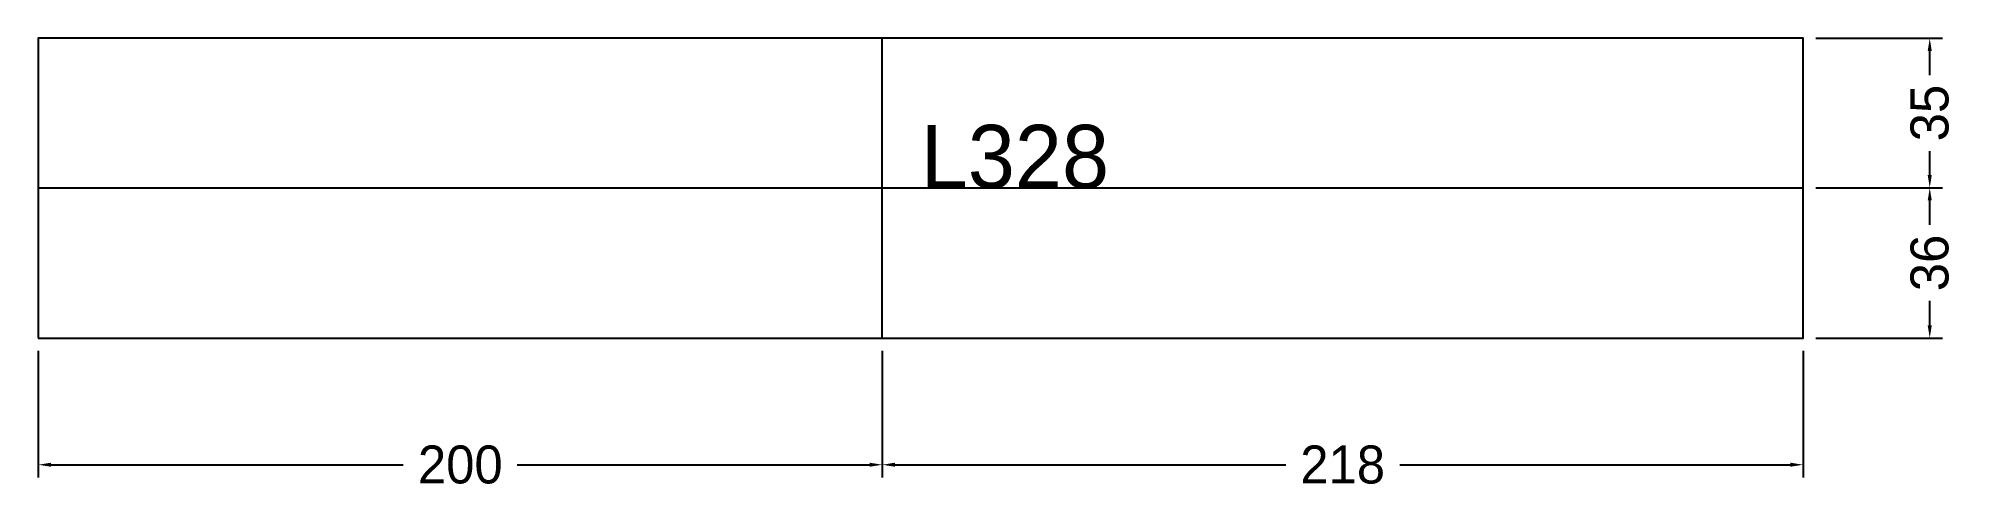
# Model space of a CAD drawing. Extents: x 3604 to 4058, y 1542 to 1649.
import ezdxf

# ---------------------------------------------------------------- set-up
doc = ezdxf.new("R2010")
doc.units = 0
for name, color, linetype in [('3', 3, 'Continuous'), ('4', 4, 'Continuous'), ('Painéis', 200, 'Continuous')]:
    doc.layers.add(name, color=color, linetype=linetype)
doc.dimstyles.new('COTA PAINEL-50', dxfattribs={"dimtxt": 9, "dimasz": 3, "dimexe": 3, "dimexo": 3, "dimgap": 3, "dimtad": 1, "dimdec": 1, "dimcen": 2.5, "dimclrd": 4, "dimclre": 4, "dimclrt": 240, "dimazin": 3, "dimtfac": 1, "dimtmove": 0, "dimatfit": 3})

# ---------------------------------------------------------------- blocks, each defined once
blk = doc.blocks.new('_CLOSEDFILLED')
at = {"color": 0, "linetype": 'BYBLOCK'}
blk.add_solid([(-1, 0.16), (0, 0), (-1, -0.16)], dxfattribs=at)
blk = doc.blocks.new('*D1')
at = {"color": 4}
for p, q in [((3604.07, 1574.94), (3604.07, 1544.94)), ((3803.97, 1574.94), (3803.97, 1544.94)), ((3607.07, 1547.94), (3690.52, 1547.94)), ((3717.52, 1547.94), (3800.97, 1547.94))]:
    blk.add_line(p, q, dxfattribs=at)
at = {"layer": 'Defpoints'}
for p in [(3604.07, 1577.94), (3803.97, 1577.94), (3604.07, 1547.94)]:
    blk.add_point(p, dxfattribs=at)
at = {"layer": 'Painéis', "color": 4, "xscale": 3, "yscale": 3, "rotation": 180}
blk.add_blockref('_CLOSEDFILLED', (3604.07, 1547.94), dxfattribs=at)
at = {"layer": 'Painéis', "color": 4, "xscale": 3, "yscale": 3}
blk.add_blockref('_CLOSEDFILLED', (3803.97, 1547.94), dxfattribs=at)
at = {"layer": 'Painéis', "color": 240, "insert": (3704.02, 1547.94), "char_height": 9, "attachment_point": 5}
blk.add_mtext('200', dxfattribs=at)
blk = doc.blocks.new('*D2')
at = {"color": 4}
for p, q in [((3803.97, 1574.94), (3803.97, 1544.94)), ((4022.07, 1574.94), (4022.07, 1544.94)), ((3806.97, 1547.94), (3899.52, 1547.94)), ((3926.52, 1547.94), (4019.07, 1547.94))]:
    blk.add_line(p, q, dxfattribs=at)
at = {"layer": 'Defpoints'}
for p in [(3803.97, 1577.94), (4022.07, 1577.94), (3803.97, 1547.94)]:
    blk.add_point(p, dxfattribs=at)
at = {"layer": 'Painéis', "color": 4, "xscale": 3, "yscale": 3, "rotation": 180}
blk.add_blockref('_CLOSEDFILLED', (3803.97, 1547.94), dxfattribs=at)
at = {"layer": 'Painéis', "color": 4, "xscale": 3, "yscale": 3}
blk.add_blockref('_CLOSEDFILLED', (4022.07, 1547.94), dxfattribs=at)
at = {"layer": 'Painéis', "color": 240, "insert": (3913.02, 1547.94), "char_height": 9, "attachment_point": 5}
blk.add_mtext('218', dxfattribs=at)
blk = doc.blocks.new('*D3')
at = {"color": 4}
for p, q in [((4025.07, 1613.54), (4055.07, 1613.54)), ((4052.07, 1604.74), (4052.07, 1610.54)), ((4052.07, 1580.94), (4052.07, 1586.74)), ((4025.07, 1577.94), (4055.07, 1577.94))]:
    blk.add_line(p, q, dxfattribs=at)
at = {"layer": 'Defpoints'}
for p in [(4022.07, 1613.54), (4022.07, 1577.94), (4052.07, 1577.94)]:
    blk.add_point(p, dxfattribs=at)
at = {"layer": 'Painéis', "color": 4, "xscale": 3, "yscale": 3}
for p, rotation in [((4052.07, 1613.54), 90), ((4052.07, 1577.94), 270)]:
    blk.add_blockref('_CLOSEDFILLED', p, dxfattribs=dict(at, rotation=rotation))
at = {"layer": 'Painéis', "color": 240, "insert": (4052.07, 1595.74), "char_height": 9, "attachment_point": 5, "rotation": 90}
blk.add_mtext('36', dxfattribs=at)
blk = doc.blocks.new('*D4')
at = {"color": 4}
for p, q in [((4025.07, 1648.94), (4055.07, 1648.94)), ((4052.07, 1640.24), (4052.07, 1645.94)), ((4052.07, 1616.54), (4052.07, 1622.24)), ((4025.07, 1613.54), (4055.07, 1613.54))]:
    blk.add_line(p, q, dxfattribs=at)
at = {"layer": 'Defpoints'}
for p in [(4022.07, 1648.94), (4022.07, 1613.54), (4052.07, 1613.54)]:
    blk.add_point(p, dxfattribs=at)
at = {"layer": 'Painéis', "color": 4, "xscale": 3, "yscale": 3}
for p, rotation in [((4052.07, 1648.94), 90), ((4052.07, 1613.54), 270)]:
    blk.add_blockref('_CLOSEDFILLED', p, dxfattribs=dict(at, rotation=rotation))
at = {"layer": 'Painéis', "color": 240, "insert": (4052.07, 1631.24), "char_height": 9, "attachment_point": 5, "rotation": 90}
blk.add_mtext('35', dxfattribs=at)

msp = doc.modelspace()

# ---------------------------------------------------------------- linework, layer by layer
at = {"layer": '3'}
for p, q in [((4022.07, 1648.94), (3604.07, 1648.94)), ((3604.07, 1648.94), (3604.07, 1577.94)), ((4022.07, 1577.94), (4022.07, 1648.94)), ((3604.07, 1577.94), (4022.07, 1577.94))]:
    msp.add_line(p, q, dxfattribs=at)
at = {"layer": '3', "lineweight": 25}
msp.add_lwpolyline([(3604.07, 1577.94), (4022.07, 1577.94), (4022.07, 1648.94), (3604.07, 1648.94)], close=True, dxfattribs=at)
at = {"layer": '3'}
for points in [[(3803.97, 1577.94), (3803.97, 1648.94)], [(3604.07, 1613.54), (4022.07, 1613.54)]]:
    msp.add_lwpolyline(points, dxfattribs=at)
at = {"layer": 'Painéis', "lineweight": 18}
for p, q in [((3803.97, 1577.94), (3803.97, 1648.94)), ((3604.07, 1613.54), (4022.07, 1613.54))]:
    msp.add_line(p, q, dxfattribs=at)

# ---------------------------------------------------------------- texts
at = {"layer": '4'}
msp.add_text('L328', height=15, dxfattribs=at).set_placement((3813.07, 1613.44))

# ---------------------------------------------------------------- dimensions: what is measured, and where the dimension line sits
at = {"layer": 'Painéis'}
for base, p1, p2, picture, middle in [((4052.07, 1613.54), (4022.07, 1613.54), (4022.07, 1648.94), '*D4', (4052.07, 1631.24)), ((4052.07, 1577.94), (4022.07, 1577.94), (4022.07, 1613.54), '*D3', (4052.07, 1595.74))]:
    dim = msp.add_linear_dim(base=base, p1=p1, p2=p2, angle=90, dimstyle='COTA PAINEL-50', dxfattribs=at)
    dim.commit()
    dim.dimension.update_dxf_attribs({"geometry": picture, "text_midpoint": middle})
for base, p1, p2, picture, middle in [((3604.07, 1547.94), (3604.07, 1577.94), (3803.97, 1577.94), '*D1', (3704.02, 1547.94)), ((3803.97, 1547.94), (3803.97, 1577.94), (4022.07, 1577.94), '*D2', (3913.02, 1547.94))]:
    dim = msp.add_linear_dim(base=base, p1=p1, p2=p2, dimstyle='COTA PAINEL-50', dxfattribs=at)
    dim.commit()
    dim.dimension.update_dxf_attribs({"geometry": picture, "text_midpoint": middle})

doc.saveas('drawing.dxf')
